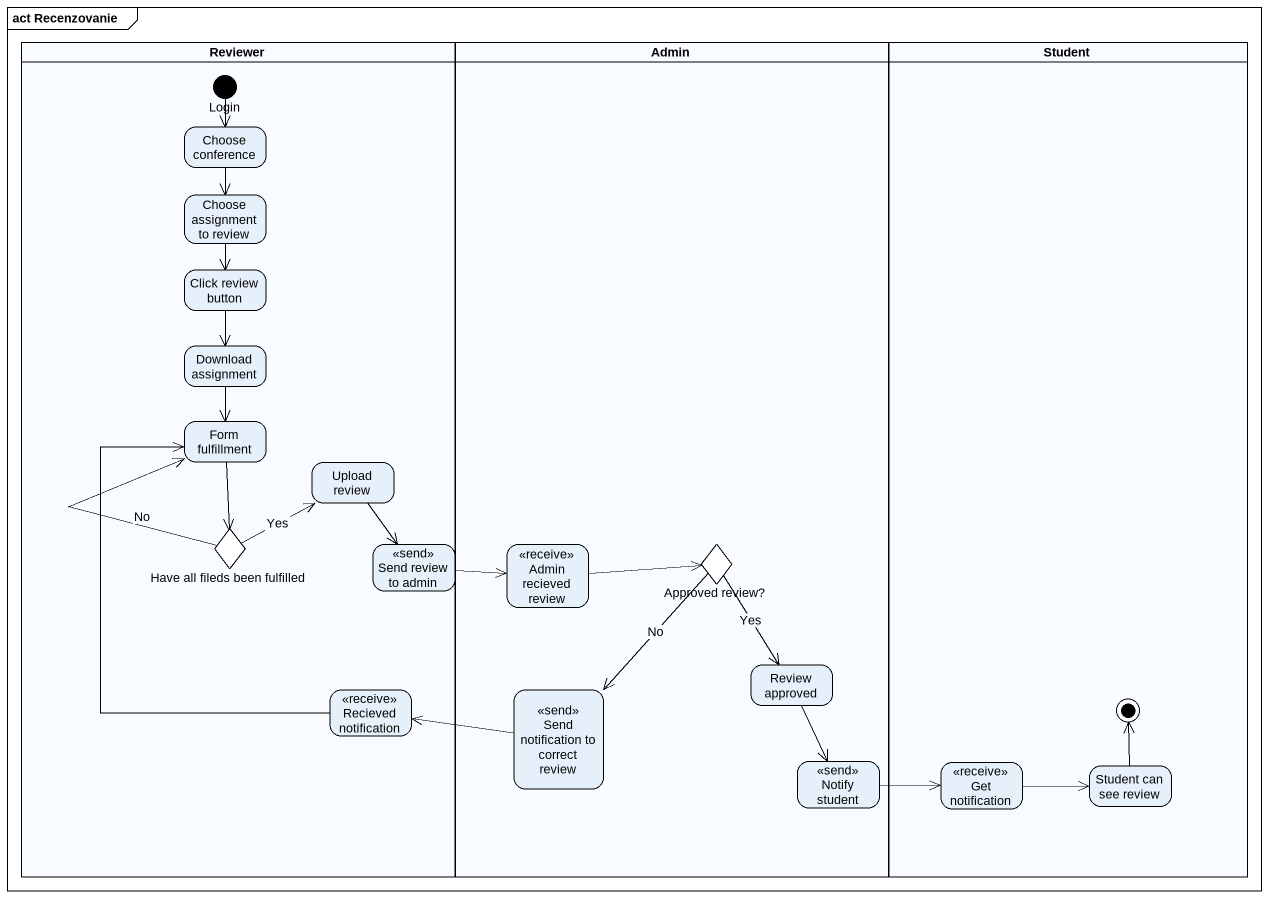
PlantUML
@startuml
mainframe act Recenzovanie
hide empty description
state Reviewer <<partition>> {
  state Login <<start>>
  state "Choose conference" as Choose_conference
  state "Choose assignment to review" as Choose_assignment_to_review
  state "Click review button" as Click_review_button
  state "Download assignment" as Download_assignment
  state "Form fulfillment" as Form_fulfillment
  state "Upload review" as Upload_review
  state "Have all fileds been fulfilled" as Have_all_fileds_been <<choice>>
  state "Send review to admin" as Send_review_to_admin <<send>>
  state "Recieved notification" as Recieved_notification <<receive>>
}
state Admin <<partition>> {
  state "Admin recieved review" as Admin_recieved_review <<receive>>
  state "Approved review?" as Approved_review <<choice>>
  state "Send notification to correct review" as Send_notification_to <<send>>
  state "Review approved" as Review_approved
  state "Notify student" as Notify_student <<send>>
}
state Student <<partition>> {
  state "Get notification" as Get_notification <<receive>>
  state "Student can see review" as Student_can_see_review
  Student_can_see_review -up-> [*]
}
Login --> Choose_conference
Choose_conference --> Choose_assignment_to_review
Choose_assignment_to_review --> Click_review_button
Click_review_button --> Download_assignment
Download_assignment --> Form_fulfillment
Form_fulfillment --> Have_all_fileds_been
Upload_review --> Send_review_to_admin
Have_all_fileds_been -up-> Form_fulfillment : No
Have_all_fileds_been -right-> Upload_review : Yes
Send_review_to_admin -right-> Admin_recieved_review
Admin_recieved_review -right-> Approved_review
Approved_review --> Send_notification_to : No
Approved_review --> Review_approved : Yes
Recieved_notification -up-> Form_fulfillment
Send_notification_to -left-> Recieved_notification
Review_approved --> Notify_student
Notify_student -right-> Get_notification
Get_notification -right-> Student_can_see_review
@enduml
